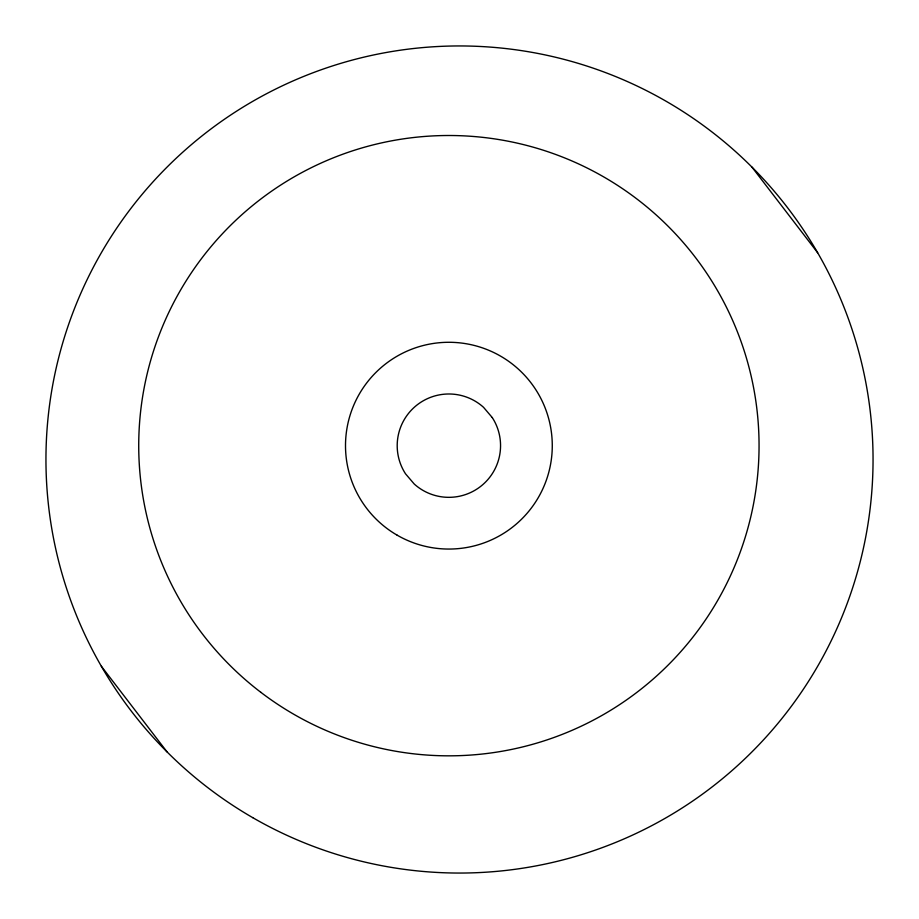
<?xml version="1.0" encoding="UTF-8"?>
<svg xmlns="http://www.w3.org/2000/svg" width="919" height="919" viewBox="0 0 919 919"><rect width="100%" height="100%" fill="white"/><g stroke="black" fill="none" stroke-linecap="round" stroke-linejoin="round"><path stroke-width="1.38" d="M751.926 167.074L817.646 252.725M101.354 666.275L167.074 751.926M492.262 417.559L483.509 407.289A51.694 51.694 0 0 0 405.509 473.79L414.262 484.049A51.694 51.694 0 0 0 492.262 417.559M260.881 692.352A310.162 310.162 0 0 0 756.532 485.14A310.162 310.162 0 0 0 329.255 159.504A310.162 310.162 0 0 0 260.881 692.352M397.192 535.203A103.387 103.387 0 0 0 552.273 445.669A103.387 103.387 0 0 0 397.192 356.135A103.387 103.387 0 0 0 397.192 535.203M252.725 817.646A413.55 413.55 0 0 0 873.05 459.5A413.55 413.55 0 0 0 252.725 101.354A413.55 413.55 0 0 0 252.725 817.646"/></g></svg>
